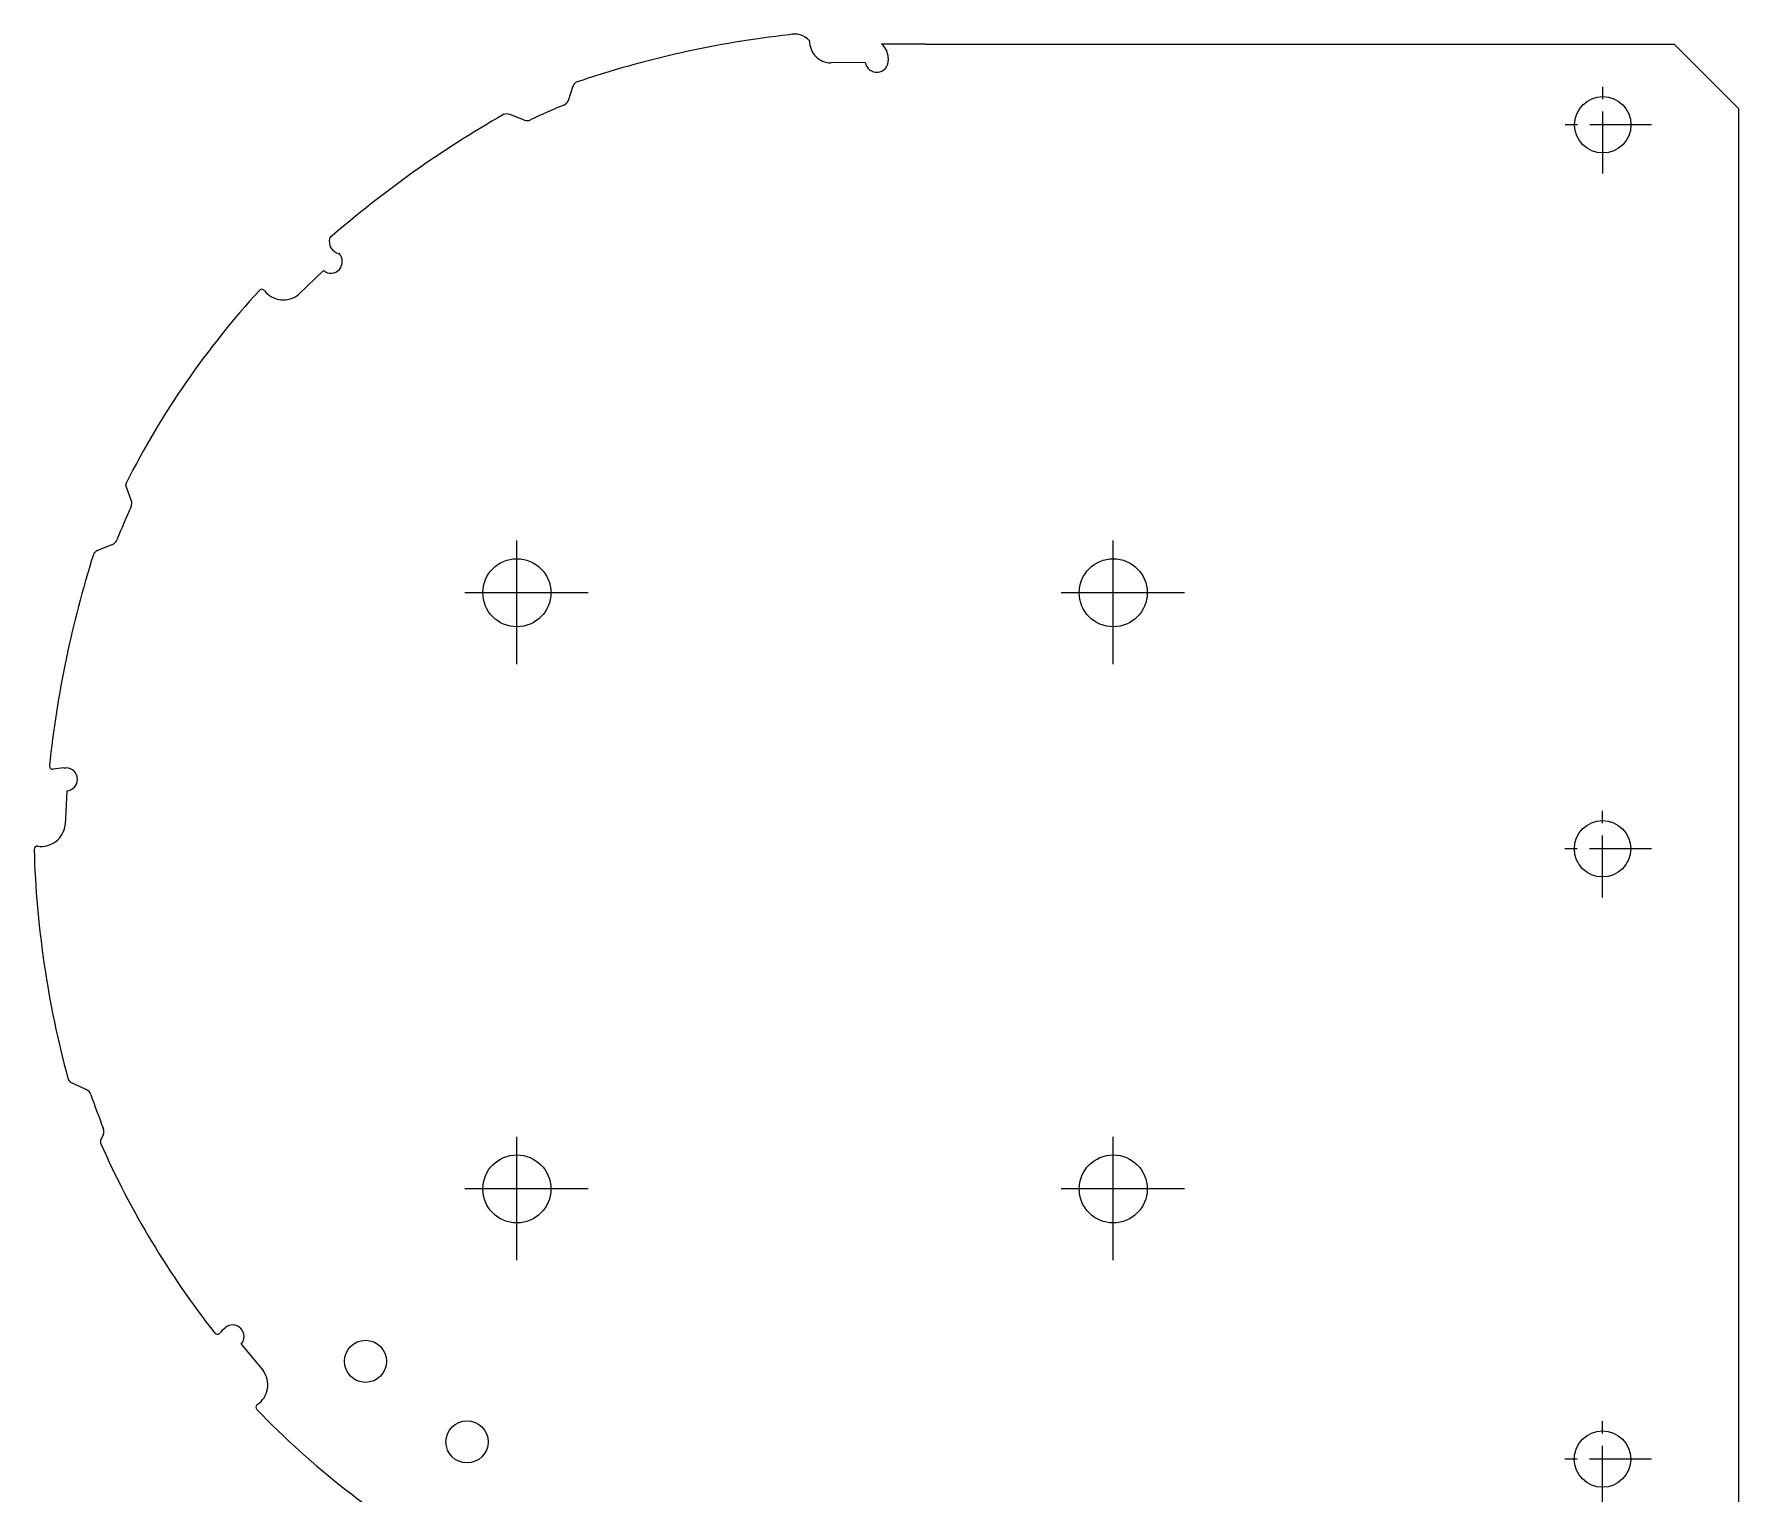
# Model space of a CAD drawing. Header units: millimetres. Extents: x 150937 to 394412, y 327166 to 584759.
# Drawn here: x 241566.9 to 241829.9, y 485878.6 to 486103.8 of the extents above; entities that cross this region are included whole.
import ezdxf

# ---------------------------------------------------------------- set-up
doc = ezdxf.new("R2010")
doc.units = ezdxf.units.MM
doc.linetypes.add('CENTER', pattern=[50.8, 31.75, -6.35, 6.35, -6.35])
doc.linetypes.add('CENTER2', pattern=[28.575, 19.05, -3.175, 3.175, -3.175])
doc.layers.add('CENTER', color=1, linetype='CENTER2', lineweight=20)

msp = doc.modelspace()

# ---------------------------------------------------------------- linework, layer by layer
at = {"color": 1}
for p, q in [((241704.434, 486102.312), (241697.669, 486102.312)), ((241704.434, 486102.312), (241751.822, 486102.312)), ((241751.822, 486102.312), (241819.916, 486102.312)), ((241819.916, 486102.312), (241829.916, 486092.312)), ((241695.151, 486099.467), (241689.882, 486099.39)), ((241698.682, 486100.171), (241698.694, 486099.781)), ((241650.057, 486095.795), (241649.305, 486093.558)), ((241642.552, 486090.569), (241640.327, 486091.437)), ((241829.916, 485863.942), (241829.916, 486092.312)), ((241611.579, 486067.335), (241607.764, 486063.701)), ((241581.923, 486031.899), (241581.1, 486034.163)), ((241578.999, 486025.081), (241576.619, 486024.082)), ((241571.494, 485990.627), (241571.885, 485990.614)), ((241571.978, 485987.059), (241571.728, 485981.796)), ((241829.916, 485978.127), (241829.916, 485978.127)), ((241572.67, 485942.065), (241575.002, 485940.947)), ((241577.589, 485933.999), (241577.193, 485933.09)), ((241596.082, 485903.944), (241596.378, 485904.2)), ((241598.861, 485901.654), (241602.251, 485897.62))]:
    msp.add_line(p, q, dxfattribs=at)
at = {"color": 5, "linetype": 'CENTER', "ltscale": 0.3}
for p, q in [((241808.916, 486082.35), (241808.916, 486097.35)), ((241816.448, 486089.85), (241801.448, 486089.85)), ((241808.88, 485970.627), (241808.88, 485985.627)), ((241816.412, 485978.127), (241801.412, 485978.127)), ((241808.876, 485876.442), (241808.876, 485891.442)), ((241816.408, 485883.942), (241801.408, 485883.942))]:
    msp.add_line(p, q, dxfattribs=at)
at = {"color": 1}
for centre, radius in [((241808.916, 486089.85), 4.35), ((241641.399, 486017.627), 5.25), ((241733.399, 486017.627), 5.25), ((241808.88, 485978.127), 4.35), ((241641.399, 485925.627), 5.25), ((241733.399, 485925.627), 5.25), ((241618.049, 485899.026), 3.25), ((241633.716, 485886.593), 3.25), ((241808.876, 485883.942), 4.35)]:
    msp.add_circle(centre, radius, dxfattribs=at)
for centre, radius, start, end in [((241700.841, 485948.155), 156.555, 96.38363, 108.73634), ((241684.235, 486100.726), 3.118, 42.01861, 104.87833), ((241689.894, 486102.733), 3.344, 178.63488, 269.34504), ((241695.73, 486100.085), 2.953, 1.68283, 48.97059), ((241696.913, 486099.729), 1.781, 188.45755, 1.68283), ((241651.255, 486095.342), 1.281, 123.21517, 157.95026), ((241639.863, 486090.139), 1.379, 71.31681, 112.42154), ((241695.388, 485980.888), 121.369, 112.66365, 115.29633), ((241648.128, 486094.068), 1.281, 292.66365, 337.95026), ((241720.651, 485948.643), 164.303, 119.66326, 131.14115), ((241642.979, 486091.777), 1.281, 250.00972, 295.29633), ((241614.319, 486071.797), 1.859, 161.78815, 259.04866), ((241612.695, 486068.724), 1.781, 231.22849, 44.45377), ((241699.653, 485974.553), 132.853, 137.5077, 153.14878), ((241602.058, 486063.955), 0.5, 37.68379, 137.213), ((241605.377, 486066.518), 3.693, 217.68379, 309.86717), ((241581.57, 486034.334), 0.5, 153.14878, 199.98137), ((241580.727, 486031.44), 1.281, 335.43459, 20.7212), ((241692.276, 485980.45), 121.369, 155.43459, 158.06727), ((241578.503, 486026.262), 1.281, 292.78066, 338.06727), ((241731.806, 485974.17), 163.366, 162.42304, 174.10455), ((241577.006, 486023.16), 1, 112.78066, 159.85348), ((241569.803, 485990.906), 0.5, 174.9658, 278.10493), ((241582.792, 485899.693), 91.633, 97.0823, 98.10493), ((241571.826, 485988.834), 1.781, 274.89883, 88.12412), ((241568.057, 485982.185), 3.693, 261.35413, 353.53751), ((241567.426, 485978.04), 0.5, 81.35413, 180.88334), ((241719.731, 485982.525), 152.871, 181.68441, 195.11399), ((241573.102, 485942.967), 1, 197.50098, 244.39154), ((241574.448, 485939.791), 1.281, 19.10493, 64.39154), ((241690.343, 485979.935), 121.369, 199.10493, 201.73761), ((241576.415, 485934.51), 1.281, 336.451, 21.73761), ((241577.651, 485932.89), 0.5, 156.451, 203.77876), ((241701.404, 485987.416), 135.732, 203.77876, 218.24573), ((241595.196, 485903.705), 0.5, 218.54698, 324.75138), ((241598.016, 485901.712), 2.953, 130.89505, 144.75138), ((241597.544, 485902.853), 1.781, 317.66977, 130.89505), ((241599.291, 485895.413), 3.693, 304.12507, 36.30845), ((241601.644, 485891.942), 0.5, 124.12507, 223.65428), ((241696.488, 485983.33), 132.21, 223.93589, 239.9733)]:
    msp.add_arc(centre, radius, start, end, dxfattribs=at)
at = {"layer": 'CENTER', "color": 1}
for p, q in [((241641.399, 486006.627), (241641.399, 486028.627)), ((241733.399, 486006.627), (241733.399, 486028.627)), ((241652.399, 486017.627), (241630.399, 486017.627)), ((241744.399, 486017.627), (241722.399, 486017.627)), ((241641.399, 485914.627), (241641.399, 485936.627)), ((241733.399, 485914.627), (241733.399, 485936.627)), ((241652.399, 485925.627), (241630.399, 485925.627)), ((241744.399, 485925.627), (241722.399, 485925.627))]:
    msp.add_line(p, q, dxfattribs=at)

doc.saveas('drawing.dxf')
